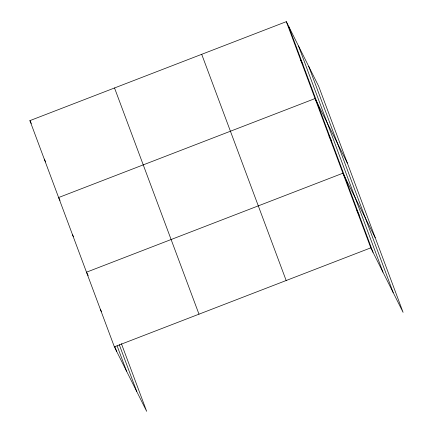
<?xml version="1.0" encoding="UTF-8"?>
<svg xmlns="http://www.w3.org/2000/svg" width="433" height="433" viewBox="0 0 433 433"><rect width="100%" height="100%" fill="white"/><g stroke="black" fill="none" stroke-linecap="round" stroke-linejoin="round"><path stroke-width="0.65" d="M121.402 343.661L146.673 411.35L114.372 346.838L29.904 120.634L286.327 21.65L318.628 86.162L403.096 312.366L370.789 247.855L286.327 21.65M114.372 346.838L370.789 247.855M300.686 60.106L302.965 64.652M347.347 163.073L315.045 98.562L58.623 197.54L60.046 200.387M328.977 135.881L331.256 140.433M375.222 237.722L342.914 173.205L86.497 272.189L88.202 275.599M356.852 210.53L359.13 215.082M29.904 120.634L31.328 123.475M44.263 159.09L45.687 161.931M72.56 234.865L73.415 236.57M100.434 309.514L101.571 311.787M308.724 66.373L393.186 292.578M298.51 45.99L382.978 272.189M288.605 26.202L373.067 252.401M201.708 54.314L286.17 280.519M114.523 87.969L198.985 314.174M119.286 344.749L136.768 391.562M117.11 345.87L126.555 371.173M114.756 346.324L116.645 351.385"/></g></svg>
